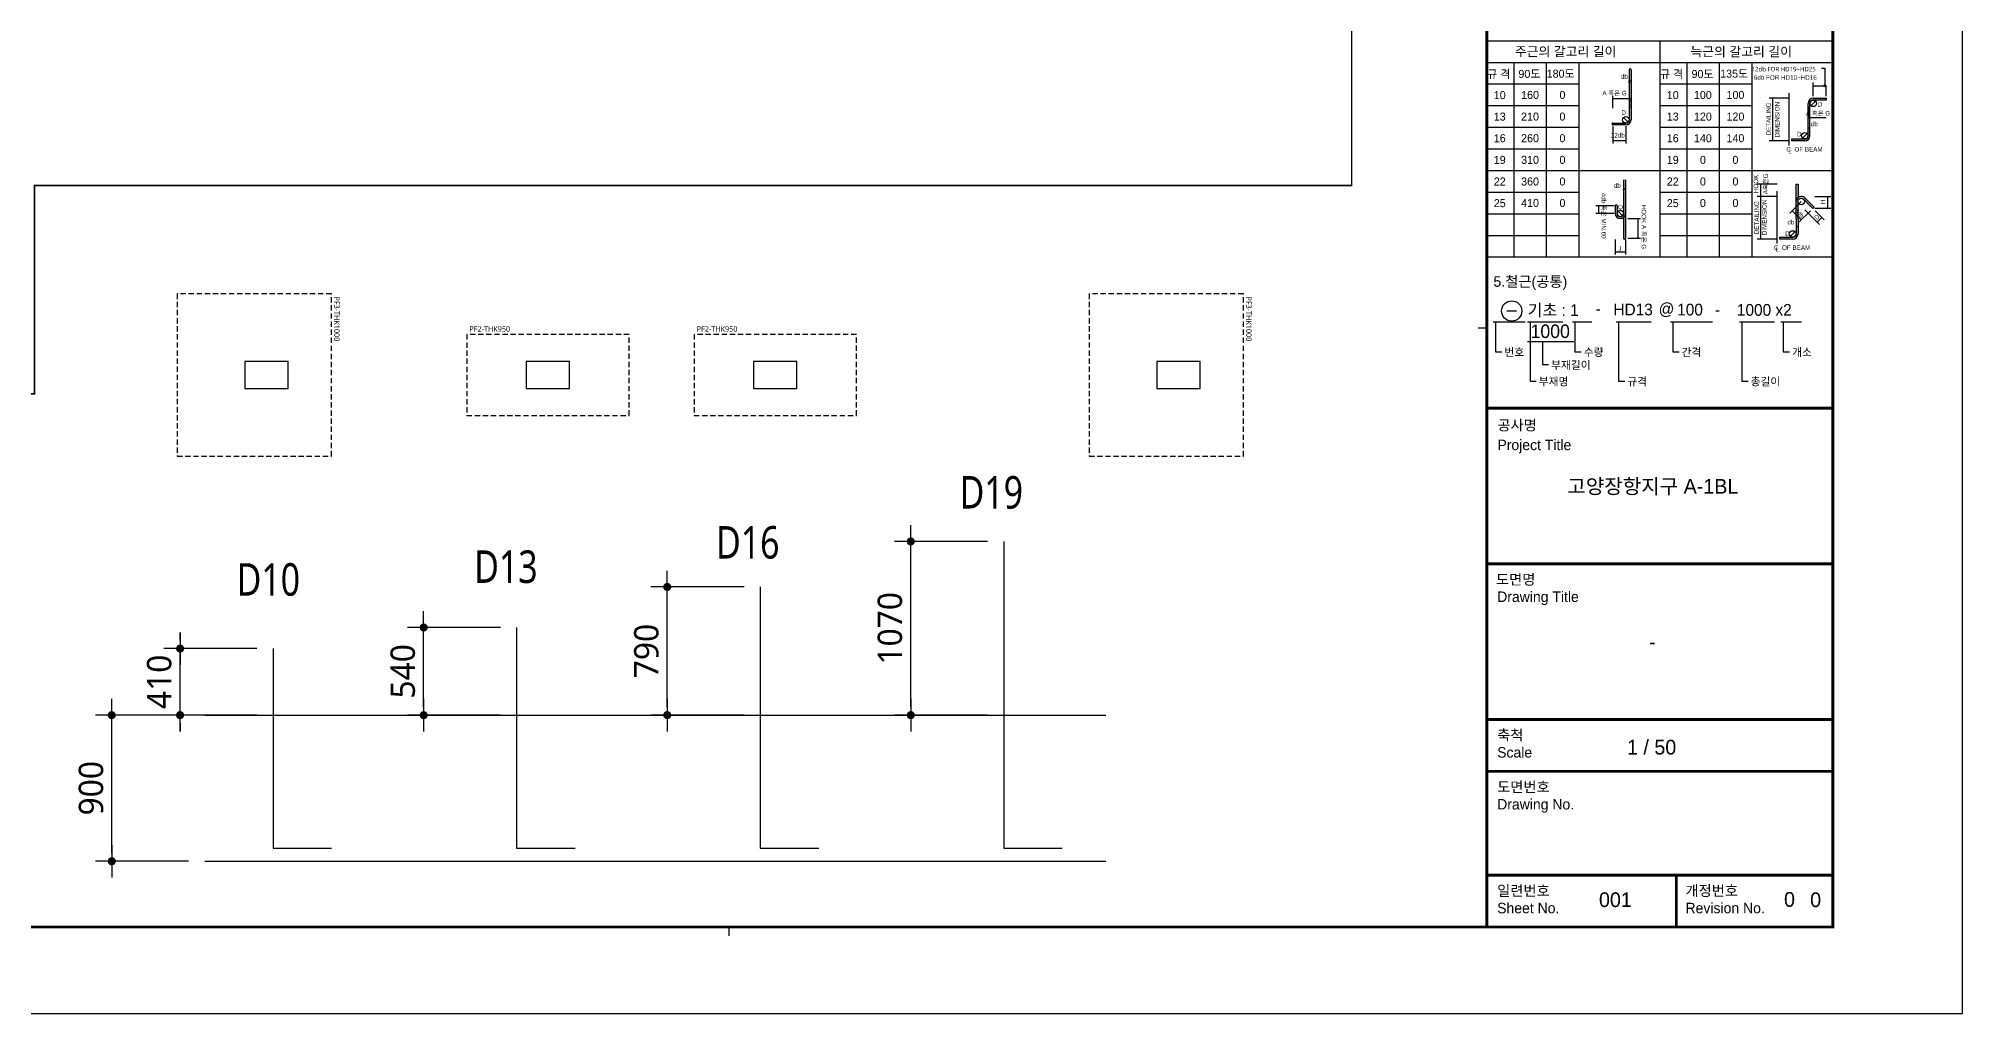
# Model space of a CAD drawing. Header units: millimetres. Extents: x 321717 to 696608, y -514806 to -16026.
# Drawn here: x 435915 to 471464, y -514806 to -496787 of the extents above; entities that cross this region are included whole.
import ezdxf
from ezdxf.enums import TextEntityAlignment as Align

# ---------------------------------------------------------------- set-up
doc = ezdxf.new("R2010")
doc.units = ezdxf.units.MM
doc.header["$LTSCALE"] = 65
doc.linetypes.add('XS-기초$0$HID', pattern=[2.3, 1.5, -0.8])
doc.layers.get('Defpoints').update_dxf_attribs({"color": 145})
for name, color, linetype in [('00-DM', 7, 'Continuous'), ('NAME-C', 1, 'Continuous'), ('NAME-F', 6, 'Continuous'), ('XS-기초$0$MAT', 3, 'XS-기초$0$HID'), ('XS-기초$0$PILE-P', 4, 'XS-기초$0$HID'), ('XS-기초$0$WALL', 11, 'Continuous'), ('기초꺽임', 7, 'Continuous')]:
    doc.layers.add(name, color=color, linetype=linetype)
doc.layers.add('XS-기초$0$DEFPOINT', color=144, linetype='Continuous', plot=False)
doc.layers.add('XTITLE', color=22, linetype='Continuous', lineweight=0)
doc.styles.add('APT-지하층평면$0$돋움', font='Dotum.ttf', dxfattribs={"width": 0.9, "bigfont": 'whgtxt.shx'})
doc.styles.add('ARIAL', font='malgun_0.ttf')
doc.styles.add('HYULL', font='Dotum.ttf')
doc.styles.add('XRebarSheet', font='HMKMRHD.TTF')
doc.styles.add('XS-기초$0$맑은고딕', font='malgun_0.ttf')
doc.styles.add('돋움', font='malgun_0.ttf')
doc.dimstyles.new('NDIM', dxfattribs={"dimtxt": 3, "dimasz": 1.5, "dimexe": 2, "dimexo": 2, "dimgap": 1, "dimtad": 1, "dimdec": 0, "dimdsep": 46, "dimlunit": 6, "dimtxsty": 'ARIAL', "dimblk": 'DOT', "dimcen": 1, "dimclrd": 256, "dimclre": 7, "dimclrt": 3, "dimadec": 0, "dimazin": 0, "dimtfac": 1, "dimtdec": 0, "dimtix": 1, "dimtmove": 2, "dimatfit": 3, "dimldrblk": 'DOT', "dimfxl": 8, "dimtvp": 1, "dimtolj": 1, "dimlwd": -1, "dimlwe": -1, "dimarcsym": 0})
doc.dimstyles.new('대치수-400', dxfattribs={"dimscale": 400, "dimtxt": 3, "dimasz": 1, "dimexe": 2, "dimexo": 2, "dimgap": 1, "dimtad": 1, "dimdec": 0, "dimdsep": 46, "dimtxsty": 'APT-지하층평면$0$돋움', "dimblk": 'APT-지하층평면$0$DOT', "dimcen": 0, "dimdle": 2, "dimclrd": 256, "dimclre": 256, "dimclrt": 3, "dimadec": 0, "dimazin": 2, "dimtfac": 1, "dimtdec": 0, "dimtix": 1, "dimtmove": 2, "dimatfit": 3, "dimldrblk": 'APT-지하층평면$0$DOT', "dimfxl": 1, "dimtvp": 1, "dimtolj": 1, "dimtzin": 0, "dimlwd": -1, "dimlwe": -1, "dimarcsym": 0})

# ---------------------------------------------------------------- blocks, each defined once
blk = doc.blocks.new('_Dot')
at = {"color": 0, "linetype": 'ByBlock', "lineweight": -2}
blk.add_line((-0.5, 0), (-1, 0), dxfattribs=at)
at = {"color": 0, "linetype": 'ByBlock', "const_width": 0.5}
blk.add_lwpolyline([(-0.25, 0, 1), (0.25, 0, 1)], format="xyb", close=True, dxfattribs=at)
blk = doc.blocks.new('*D118')
at = {"color": 7, "transparency": 16777216}
for p, q in [((80432, 20451), (80432, 20463)), ((80477, 20451), (80477, 20463))]:
    blk.add_line(p, q, dxfattribs=at)
at = {"transparency": 16777216}
blk.add_line((80433, 20461), (80475, 20461), dxfattribs=at)
at = {"layer": 'Defpoints', "color": 0, "transparency": 16777216}
for p in [(80432, 20449), (80477, 20461), (80477, 20449)]:
    blk.add_point(p, dxfattribs=at)
at = {"transparency": 16777216, "xscale": 1.5, "yscale": 1.5, "zscale": 1.5, "rotation": 180}
blk.add_blockref('_Dot', (80432, 20461), dxfattribs=at)
at = {"transparency": 16777216, "xscale": 1.5, "yscale": 1.5, "zscale": 1.5}
blk.add_blockref('_Dot', (80477, 20461), dxfattribs=at)
blk = doc.blocks.new('*D119')
at = {"color": 7, "transparency": 16777216}
for p, q in [((76172, 19024), (76172, 19045)), ((76217, 19024), (76217, 19045))]:
    blk.add_line(p, q, dxfattribs=at)
at = {"transparency": 16777216}
blk.add_line((76215, 19043), (76174, 19043), dxfattribs=at)
at = {"layer": 'Defpoints', "color": 0, "transparency": 16777216}
for p in [(76172, 19043), (76172, 19022), (76217, 19022)]:
    blk.add_point(p, dxfattribs=at)
at = {"transparency": 16777216, "xscale": 1.5, "yscale": 1.5, "zscale": 1.5, "rotation": 180}
blk.add_blockref('_Dot', (76172, 19043), dxfattribs=at)
at = {"transparency": 16777216, "xscale": 1.5, "yscale": 1.5, "zscale": 1.5}
blk.add_blockref('_Dot', (76217, 19043), dxfattribs=at)
blk = doc.blocks.new('*D120')
at = {"transparency": 16777216}
blk.add_line((80158, 18181), (80199, 18181), dxfattribs=at)
at = {"layer": 'Defpoints', "color": 0, "transparency": 16777216}
for p in [(80156, 18181), (80201, 18181), (80201, 18181)]:
    blk.add_point(p, dxfattribs=at)
at = {"transparency": 16777216, "xscale": 1.5, "yscale": 1.5, "zscale": 1.5, "rotation": 180}
blk.add_blockref('_Dot', (80156, 18181), dxfattribs=at)
at = {"transparency": 16777216, "xscale": 1.5, "yscale": 1.5, "zscale": 1.5}
blk.add_blockref('_Dot', (80201, 18181), dxfattribs=at)
blk = doc.blocks.new('XS-기초$0$PF3')
at = {"layer": 'XS-기초$0$MAT', "linetype": 'XS-기초$0$HID'}
blk.add_lwpolyline([(-1500, -1650), (1500, -1650), (1500, 1200), (-1500, 1200)], close=True, dxfattribs=at)
at = {"layer": 'XS-기초$0$DEFPOINT', "color": 1, "style": 'XS-기초$0$맑은고딕'}
blk.add_text('PF3-THK1000', height=100, dxfattribs=at).set_placement((-1450, 1300), align=Align.MIDDLE_LEFT)
blk = doc.blocks.new('XS-기초$0$PF2')
at = {"layer": 'XS-기초$0$MAT', "linetype": 'XS-기초$0$HID'}
blk.add_lwpolyline([(-1500, -750), (1500, -750), (1500, 750), (-1500, 750)], close=True, dxfattribs=at)
at = {"layer": 'XS-기초$0$DEFPOINT', "color": 1, "style": 'XS-기초$0$맑은고딕'}
blk.add_text('PF2-THK950', height=100, dxfattribs=at).set_placement((-1450, 850), align=Align.MIDDLE_LEFT)
blk = doc.blocks.new('asdraa')
at = {"layer": 'XS-기초$0$WALL', "color": 5}
for p, q in [((3886, 600), (3886, 100)), ((4686, 600), (3886, 600)), ((4686, 100), (4686, 600)), ((9086, 600), (9086, 100)), ((9886, 600), (9086, 600)), ((9886, 100), (9886, 600)), ((13286, 600), (13286, 100)), ((14086, 600), (13286, 600)), ((14086, 100), (14086, 600)), ((20736, 600), (20736, 100)), ((21536, 600), (20736, 600)), ((21536, 100), (21536, 600)), ((3886, 100), (4686, 100)), ((9086, 100), (9886, 100)), ((13286, 100), (14086, 100)), ((20736, 100), (21536, 100))]:
    blk.add_line(p, q, dxfattribs=at)
at = {"layer": '기초꺽임', "color": 1, "const_width": 30}
blk.add_lwpolyline([(-22289, 23621), (-22289, 0), (0, 0), (0, 3850), (24336, 3850), (24336, 23621)], dxfattribs=at)
at = {"layer": 'XS-기초$0$PILE-P', "rotation": 270}
for p in [(4286, 350), (21136, 350)]:
    blk.add_blockref('XS-기초$0$PF3', p, dxfattribs=at)
at = {"layer": 'XS-기초$0$PILE-P'}
for p in [(9486, 350), (13686, 350)]:
    blk.add_blockref('XS-기초$0$PF2', p, dxfattribs=at)
blk = doc.blocks.new('APT-지하층평면$0$DOT')
at = {"color": 0}
blk.add_line((-2, 0), (2, 0), dxfattribs=at)
at = {"color": 0, "linetype": 'ByBlock', "const_width": 0.5}
blk.add_lwpolyline([(-0.25, 0, 1), (0.25, 0, 1)], format="xyb", close=True, dxfattribs=at)
blk = doc.blocks.new('*D35')
at = {"layer": '00-DM', "transparency": 16777216}
for p, q in [((443114, -548748), (442541, -548748)), ((442641, -549598), (442641, -548798)), ((443114, -549648), (442541, -549648))]:
    blk.add_line(p, q, dxfattribs=at)
at = {"layer": 'Defpoints', "color": 0, "transparency": 16777216}
for p in [(442641, -548748), (443214, -548748), (443214, -549648)]:
    blk.add_point(p, dxfattribs=at)
at = {"layer": '00-DM', "transparency": 16777216, "xscale": 50, "yscale": 50, "zscale": 50}
for p, rotation in [((442641, -548748), 90), ((442641, -549648), 270)]:
    blk.add_blockref('APT-지하층평면$0$DOT', p, dxfattribs=dict(at, rotation=rotation))
at = {"layer": '00-DM', "color": 3, "transparency": 16777216, "insert": (442514, -549198), "char_height": 150, "attachment_point": 5, "rotation": 90, "style": '돋움'}
blk.add_mtext('\\A1;900', dxfattribs=at)
blk = doc.blocks.new('*D36')
at = {"layer": '00-DM', "transparency": 16777216}
for p, q in [((445035, -548208), (444462, -548208)), ((444562, -548698), (444562, -548258)), ((445035, -548748), (444462, -548748))]:
    blk.add_line(p, q, dxfattribs=at)
at = {"layer": 'Defpoints', "color": 0, "transparency": 16777216}
for p in [(444562, -548208), (445135, -548208), (445135, -548748)]:
    blk.add_point(p, dxfattribs=at)
at = {"layer": '00-DM', "transparency": 16777216, "xscale": 50, "yscale": 50, "zscale": 50}
for p, rotation in [((444562, -548208), 90), ((444562, -548748), 270)]:
    blk.add_blockref('APT-지하층평면$0$DOT', p, dxfattribs=dict(at, rotation=rotation))
at = {"layer": '00-DM', "color": 3, "transparency": 16777216, "insert": (444434, -548478), "char_height": 150, "attachment_point": 5, "rotation": 90, "style": '돋움'}
blk.add_mtext('\\A1;540', dxfattribs=at)
blk = doc.blocks.new('*D37')
at = {"layer": '00-DM', "transparency": 16777216}
for p, q in [((446535, -547958), (445962, -547958)), ((446062, -548698), (446062, -548008)), ((446535, -548748), (445962, -548748))]:
    blk.add_line(p, q, dxfattribs=at)
at = {"layer": 'Defpoints', "color": 0, "transparency": 16777216}
for p in [(446062, -547958), (446635, -547958), (446635, -548748)]:
    blk.add_point(p, dxfattribs=at)
at = {"layer": '00-DM', "transparency": 16777216, "xscale": 50, "yscale": 50, "zscale": 50}
for p, rotation in [((446062, -547958), 90), ((446062, -548748), 270)]:
    blk.add_blockref('APT-지하층평면$0$DOT', p, dxfattribs=dict(at, rotation=rotation))
at = {"layer": '00-DM', "color": 3, "transparency": 16777216, "insert": (445934, -548353), "char_height": 150, "attachment_point": 5, "rotation": 90, "style": '돋움'}
blk.add_mtext('\\A1;790', dxfattribs=at)
blk = doc.blocks.new('*D38')
at = {"layer": '00-DM', "transparency": 16777216}
for p, q in [((443062, -548288), (443062, -548238)), ((443535, -548338), (442962, -548338)), ((443062, -548748), (443062, -548338)), ((443535, -548748), (442962, -548748)), ((443062, -548798), (443062, -548848))]:
    blk.add_line(p, q, dxfattribs=at)
at = {"layer": 'Defpoints', "color": 0, "transparency": 16777216}
for p in [(443062, -548338), (443635, -548338), (443635, -548748)]:
    blk.add_point(p, dxfattribs=at)
at = {"layer": '00-DM', "transparency": 16777216, "xscale": 50, "yscale": 50, "zscale": 50}
for p, rotation in [((443062, -548338), 270), ((443062, -548748), 90)]:
    blk.add_blockref('APT-지하층평면$0$DOT', p, dxfattribs=dict(at, rotation=rotation))
at = {"layer": '00-DM', "color": 3, "transparency": 16777216, "insert": (442934, -548543), "char_height": 150, "attachment_point": 5, "rotation": 90, "style": '돋움'}
blk.add_mtext('\\A1;410', dxfattribs=at)
blk = doc.blocks.new('*D39')
at = {"layer": '00-DM', "transparency": 16777216}
for p, q in [((448035, -547678), (447462, -547678)), ((447562, -548698), (447562, -547728)), ((448035, -548748), (447462, -548748))]:
    blk.add_line(p, q, dxfattribs=at)
at = {"layer": 'Defpoints', "color": 0, "transparency": 16777216}
for p in [(447562, -547678), (448135, -547678), (448135, -548748)]:
    blk.add_point(p, dxfattribs=at)
at = {"layer": '00-DM', "transparency": 16777216, "xscale": 50, "yscale": 50, "zscale": 50}
for p, rotation in [((447562, -547678), 90), ((447562, -548748), 270)]:
    blk.add_blockref('APT-지하층평면$0$DOT', p, dxfattribs=dict(at, rotation=rotation))
at = {"layer": '00-DM', "color": 3, "transparency": 16777216, "insert": (447434, -548213), "char_height": 150, "attachment_point": 5, "rotation": 90, "style": '돋움'}
blk.add_mtext('\\A1;1070', dxfattribs=at)
blk = doc.blocks.new('dhs_sheet2e')
h = blk.add_hatch(color=256)
edge = h.paths.add_edge_path()
edge.add_line((76299, 21797), (76299, 20646.2))
edge.add_arc((76224.2, 20646.2), 74.7, -90, 0, ccw=False)
edge.add_line((76224.2, 20571.5), (75925.3, 20571.5))
edge.add_arc((75925.3, 20549.1), 22.4, 90, 270)
edge.add_line((75925.3, 20526.7), (76224.2, 20526.7))
edge.add_arc((76224.2, 20646.2), 119.6, 270, 360)
edge.add_line((76343.8, 20646.2), (76343.8, 21797))
edge.add_arc((76321.4, 21797), 22.4, 0, 180)
blk.add_hatch(color=256).paths.add_polyline_path([(80850.3, 21144.3), (80551.4, 21144.3, 0.4142136), (80431.9, 21024.7), (80431.9, 20621.2), (80431.9, 20277.5, -0.4142136), (80357.1, 20202.7), (80058.2, 20202.7), (80058.2, 20157.9), (80357.1, 20157.9, 0.4142136), (80476.7, 20277.5), (80476.7, 20621.2), (80476.7, 21024.7, -0.4142136), (80551.4, 21099.4), (80850.3, 21099.4)])
h = blk.add_hatch(color=256)
h.paths.add_polyline_path([(76216.8, 18481.2, -0.2277351), (76172, 18387.9), (76172, 17913.3, 1), (76216.8, 17913.3)])
h.paths.add_polyline_path([(76216.8, 19258.4, 1), (76172, 19258.4), (76172, 18481.2, -0.1833618), (76153.2, 18431.7, -0.6790836), (76150.1, 18423.9, -0.2067221), (76146.9, 18425.3, -0.6466922), (76022.6, 18481.2), (76022.6, 18660.6, 1), (75977.7, 18660.6), (75977.7, 18481.2, 1), (76216.8, 18481.2)])
h.paths.add_polyline_path([(76153.2, 18431.7, -0.0300135), (76146.9, 18425.3, 0.2067221), (76150.1, 18423.9, 0.6790836)], flags=17)
h = blk.add_hatch(color=256)
h.paths.add_polyline_path([(80200.9, 19160.1), (80156.1, 19160.1), (80156.1, 18756.6, -0.2277351), (80200.9, 18850)])
h.paths.add_polyline_path([(80156.1, 18756.6), (80156.1, 18353.1), (80156.1, 18009.4, -0.4142136), (80081.4, 17934.7), (79782.5, 17934.7), (79782.5, 17889.8), (80081.4, 17889.8, 0.4142136), (80200.9, 18009.4), (80200.9, 18353.1), (80200.9, 18756.6, -0.6681786), (80328.5, 18809.5), (80539.9, 18598.1), (80571.6, 18629.8), (80360.2, 18841.2, 0.6681786)])
at = {"color": 7, "ltscale": 2}
for p, q in [((73013.1, 22471.6), (81003.6, 22471.6)), ((77008.3, 22471.6), (77008.3, 17477.6)), ((73013.1, 21972.2), (81003.6, 21972.2)), ((73637.3, 21972.2), (73637.3, 17477.6)), ((74386.4, 21972.2), (74386.4, 17477.6)), ((75135.6, 21972.2), (75135.6, 17477.6)), ((77632.6, 21972.2), (77632.6, 17477.6)), ((78381.7, 21972.2), (78381.7, 17477.6)), ((79130.8, 21972.2), (79130.8, 17477.6)), ((73013.1, 21472.8), (75135.6, 21472.8)), ((77008.3, 21472.8), (79130.8, 21472.8)), ((75135.6, 19475.2), (77008.3, 19475.2)), ((79130.8, 19475.2), (81003.6, 19475.2)), ((73013.1, 17477.6), (81003.6, 17477.6))]:
    blk.add_line(p, q, dxfattribs=at)
for p, q in [((76299, 21797), (76299, 20646.2)), ((76343.8, 21797), (76343.8, 20646.2)), ((80742.8, 21835.3), (80817.5, 21835.3)), ((80817.5, 21835.3), (80817.5, 21432.5)), ((80553.3, 21432.5), (80848.4, 21432.5)), ((79607.9, 21142.4), (79607.9, 20159.8)), ((80431.9, 20277.5), (80431.9, 21024.7)), ((80476.7, 20277.5), (80476.7, 21024.7)), ((80498.6, 20971.9), (80604.3, 21077.5)), ((80551.4, 21144.3), (80850.3, 21144.3)), ((80850.3, 21099.4), (80551.4, 21099.4)), ((80850.3, 21144.3), (80850.3, 21099.4)), ((75925.3, 20571.5), (76224.2, 20571.5)), ((76224.2, 20526.7), (75925.3, 20526.7)), ((76277.1, 20593.4), (76171.4, 20699.1)), ((80835.3, 20687.8), (80431.9, 20687.8)), ((80058.2, 20202.7), (80357.1, 20202.7)), ((80058.2, 20157.9), (80058.2, 20202.7)), ((80357.1, 20157.9), (80058.2, 20157.9)), ((80304.3, 20224.6), (80410, 20330.3)), ((76172, 19258.4), (76172, 18481.2)), ((76216.8, 19258.4), (76216.8, 18481.2)), ((79332.2, 19158.3), (79332.2, 18878.1)), ((79332.2, 18874.3), (79332.2, 17887.4)), ((80156.1, 18353.1), (80156.1, 18756.6)), ((80200.9, 18353.1), (80200.9, 18756.6)), ((80328.5, 18809.5), (80539.9, 18598.1)), ((80360.2, 18841.2), (80571.6, 18629.8)), ((80883.4, 18874.3), (80883.4, 18609.1)), ((75592.1, 18659.1), (75592.1, 18482.7)), ((75977.7, 18660.6), (75977.7, 18481.2)), ((76022.6, 18660.6), (76022.6, 18481.2)), ((76150.1, 18428.4), (76044.4, 18534.1)), ((76502.4, 18360.2), (76502.4, 17914.8)), ((80065.6, 18544), (80274.3, 18335.3)), ((80156.1, 18353.1), (80156.1, 18009.4)), ((80200.9, 18353.1), (80200.9, 18009.4)), ((80357.7, 18568.9), (80698.5, 18228.1)), ((80539.9, 18598.1), (80571.6, 18629.8)), ((80749.9, 18385.4), (80646.9, 18282.4)), ((79782.5, 17889.8), (79782.5, 17934.7)), ((79782.5, 17934.7), (80081.4, 17934.7)), ((80081.4, 17889.8), (79782.5, 17889.8)), ((80028.6, 17956.6), (80134.2, 18062.2)), ((76215.3, 17590.4), (75979.2, 17590.4))]:
    blk.add_line(p, q)
at = {"color": 1}
for p, q in [((76299, 21501), (76299, 21548.4)), ((76342.3, 21546.4), (76300.5, 21546.4)), ((76343.8, 21501), (76343.8, 21548.4)), ((75925.3, 20916), (75925.3, 21199.6)), ((75926.8, 21139.7), (76342.3, 21139.7)), ((75925.3, 20500.1), (75925.3, 20098.9)), ((76224.2, 20500.1), (76224.2, 20098.9)), ((76222.7, 20158.9), (75926.8, 20158.9))]:
    blk.add_line(p, q, dxfattribs=at)
at = {"color": 7}
for p, q in [((80551.4, 21191.6), (80551.4, 21507.4)), ((80850.3, 21191.6), (80850.3, 21435)), ((76343.8, 20916), (76343.8, 21141.7)), ((79996, 21144.3), (79533, 21144.3)), ((80431.9, 20947.5), (80431.9, 20685.3)), ((79996, 20157.9), (79533, 20157.9)), ((79720.2, 19160.1), (79257.5, 19160.1)), ((79720.2, 18876.2), (79257.5, 18876.2)), ((79720.2, 18876.2), (79257.5, 18876.2)), ((80273.9, 18754.9), (80011.4, 18492.3)), ((80591.1, 18876.2), (80958.3, 18876.2)), ((75953.1, 18660.6), (75532.2, 18660.6)), ((75953.1, 18481.2), (75532.2, 18481.2)), ((76270.6, 18361.7), (76562.3, 18361.7)), ((80485.3, 18543.5), (80222.7, 18281)), ((80488.8, 18437.8), (80698.5, 18228.1)), ((80591.1, 18607.2), (80958.3, 18607.2)), ((80594.5, 18543.5), (80804.2, 18333.8)), ((75977.7, 17876.9), (75977.7, 17530.5)), ((76216.8, 17876.9), (76216.8, 17530.5)), ((76270.6, 17913.3), (76562.3, 17913.3)), ((79720.2, 17885.5), (79257.5, 17885.5)), ((73477.6, 16230.5), (73697, 16230.5)), ((73013.1, 15831.2), (72813.3, 15831.2)), ((55508.9, 1997.6), (55508.9, 1797.9))]:
    blk.add_line(p, q, dxfattribs=at)
at = {"linetype": 'Continuous'}
for p, q in [((79998.5, 20053.3), (79998.5, 21263.8)), ((79722.7, 17785.2), (79722.7, 18995.8))]:
    blk.add_line(p, q, dxfattribs=at)
at = {"color": 4}
for p, q in [((80156.1, 19160.1), (80200.9, 19160.1)), ((80156.1, 18756.6), (80156.1, 19160.1)), ((80200.9, 19160.1), (80200.9, 18850)), ((76172, 18387.9), (76172, 17913.3)), ((76216.8, 18481.2), (76216.8, 17913.3))]:
    blk.add_line(p, q, dxfattribs=at)
at = {"color": 1, "ltscale": 2}
for p, q in [((73160.8, 15979.6), (73897.2, 15979.6)), ((73217.3, 15979.6), (73217.3, 15288.3)), ((73955, 15979.6), (74769.1, 15979.6)), ((74011.5, 15979.6), (74011.5, 14611.4)), ((74992, 15979.6), (75438.1, 15979.6)), ((75048.5, 15979.6), (75048.5, 15288.3)), ((75998.4, 15979.6), (76812.5, 15979.6)), ((76054.9, 15979.6), (76054.9, 14611.4)), ((77253.2, 15979.6), (78222.3, 15979.6)), ((77309.7, 15979.6), (77309.7, 15288.3)), ((78846.9, 15979.6), (79661, 15979.6)), ((78903.4, 15979.6), (78903.4, 14611.4)), ((79804.8, 15979.6), (80281.2, 15979.6)), ((79861.3, 15979.6), (79861.3, 15288.3)), ((73217.3, 15288.3), (73361.3, 15288.3)), ((73955, 15525.5), (75020.4, 15525.5)), ((74296, 15525.5), (74296, 14991.1)), ((75048.5, 15288.3), (75192.5, 15288.3)), ((77309.7, 15288.3), (77453.7, 15288.3)), ((79861.3, 15288.3), (80005.3, 15288.3)), ((74296, 14991.1), (74440, 14991.1)), ((74011.5, 14611.4), (74155.5, 14611.4)), ((76054.9, 14611.4), (76198.9, 14611.4)), ((78903.4, 14611.4), (79047.4, 14611.4))]:
    blk.add_line(p, q, dxfattribs=at)
at = {"color": 30}
for p, q in [((73013.1, 6791.9), (81003.6, 6791.9)), ((73013.1, 5593.3), (81003.6, 5593.3)), ((73013.1, 3196.2), (81003.6, 3196.2))]:
    blk.add_line(p, q, dxfattribs=at)
at = {"color": 7}
blk.add_lwpolyline([(84000, 0), (84000, 59329.4), (0, 59329.4), (0, 0)], close=True, dxfattribs=at)
at = {"color": 30, "const_width": 64.9}
blk.add_lwpolyline([(81003.6, 57331.7), (2996.4, 57331.7), (2996.4, 1997.6), (81003.6, 1997.6)], close=True, dxfattribs=at)
for points in [[(73013.1, 1997.6), (73013.1, 57331.7)], [(73013.1, 13983.4), (81003.6, 13983.4)], [(73013.1, 10387.6), (81003.6, 10387.6)], [(73013.1, 6791.9), (81003.6, 6791.9)], [(73013.1, 5593.3), (81003.6, 5593.3)], [(73013.1, 3196.2), (81003.6, 3196.2)], [(77390.2, 1997.6), (77390.2, 3196.2)]]:
    blk.add_lwpolyline(points, dxfattribs=at)
at = {"color": 1, "ltscale": 2, "const_width": 1.87}
for points in [[(79725.1, 2916.8), (79725.1, 2355), (80286.9, 2355), (80286.9, 2916.8), (79725.1, 2916.8)], [(80321.3, 2916.8), (80321.3, 2355), (80883.1, 2355), (80883.1, 2916.8), (80321.3, 2916.8)]]:
    blk.add_lwpolyline(points, dxfattribs=at)
for centre, radius in [((80817.5, 21432.5), 22.4), ((80817.5, 21432.5), 11.2), ((80551.4, 21024.7), 74.7), ((80498.6, 20971.9), 4.48), ((80604.3, 21077.5), 4.48), ((76171.4, 20699.1), 4.48), ((76277.1, 20593.4), 4.48), ((80357.1, 20277.5), 74.7), ((80304.3, 20224.6), 4.48), ((80410, 20330.3), 4.48), ((80275.7, 18756.6), 74.7), ((76044.4, 18534.1), 4.48), ((76150.1, 18428.4), 4.48), ((80081.4, 18009.4), 74.7), ((80028.6, 17956.6), 4.48), ((80134.2, 18062.2), 4.48)]:
    blk.add_circle(centre, radius)
at = {"color": 4}
for centre in [(76224.2, 20646.2), (76097.3, 18481.2)]:
    blk.add_circle(centre, 74.7, dxfattribs=at)
at = {"color": 7, "linetype": 'Continuous'}
blk.add_circle((73588.4, 16228.7), 234.1, dxfattribs=at).dxf.unprotected_set("ltscale", 0)
for centre, radius, start, end in [((76321.4, 21797), 22.4, 0, 180), ((80551.4, 21024.7), 119.6, 90, 180), ((80551.4, 21024.7), 74.7, 90, 180), ((75925.3, 20549.1), 22.4, 90, 270), ((76224.2, 20646.2), 119.6, 270, 0), ((76224.2, 20646.2), 74.7, 270, 0), ((80357.1, 20277.5), 74.7, 270, 0), ((80357.1, 20277.5), 119.6, 270, 0), ((76000.1, 18660.6), 22.4, 0, 180), ((80275.7, 18756.6), 119.6, 45, 180), ((76097.3, 18481.2), 119.6, 180, 0), ((76097.3, 18481.2), 74.7, 180, 0), ((80081.4, 18009.4), 119.6, 270, 0), ((80081.4, 18009.4), 74.7, 270, 0)]:
    blk.add_arc(centre, radius, start, end)
at = {"color": 4}
blk.add_arc((76194.4, 17913.3), 22.4, 180, 0, dxfattribs=at)
at = {"color": 1, "rotation": 180}
for p, xscale, yscale, zscale in [((76299, 21546.4), 1.5, 1.5, 1.5), ((75925.3, 21139.7), 11.98573127229489, 11.98573127229489, 11.98573127229489), ((75925.3, 20158.9), 11.98573127229489, 11.98573127229489, 11.98573127229489)]:
    blk.add_blockref('_Dot', p, dxfattribs=dict(at, xscale=xscale, yscale=yscale, zscale=zscale))
at = {"color": 1}
for p, xscale, yscale, zscale in [((76343.8, 21546.4), 1.5, 1.5, 1.5), ((76343.8, 21139.7), 1.498216409036861, 1.498216409036861, 1.498216409036861), ((76224.2, 20158.9), 11.98573127229489, 11.98573127229489, 11.98573127229489)]:
    blk.add_blockref('_Dot', p, dxfattribs=dict(at, xscale=xscale, yscale=yscale, zscale=zscale))
for p, xscale, yscale, zscale, rotation in [((80551.4, 21432.5), 14.98216409036861, 14.98216409036861, 14.98216409036861, 180), ((79607.9, 21144.3), 14.98216409036861, 14.98216409036861, 14.98216409036861, 90), ((80431.9, 20687.8), 14.98216409036861, 14.98216409036861, 14.98216409036861, 180), ((79607.9, 20157.9), 14.98216409036861, 14.98216409036861, 14.98216409036861, 270), ((79332.2, 19160.1), 14.98216409036861, 14.98216409036861, 14.98216409036861, 90), ((75592.1, 18660.6), 11.98573127229489, 11.98573127229489, 11.98573127229489, 90), ((79332.2, 18876.2), 14.98216409036861, 14.98216409036861, 14.98216409036861, 90), ((79332.2, 18876.2), 1.872770511296076, 1.872770511296076, 1.872770511296076, 270), ((80883.4, 18876.2), 14.98216409036861, 14.98216409036861, 14.98216409036861, 90), ((75592.1, 18481.2), 11.98573127229489, 11.98573127229489, 11.98573127229489, 270), ((76502.4, 18361.7), 11.98573127229489, 11.98573127229489, 11.98573127229489, 90), ((80064, 18545), 14.98216409036862, 14.98216409036862, 14.98216409036862, 135.0000000000825), ((80275.7, 18333.9), 14.98216409036862, 14.98216409036862, 14.98216409036862, 315.0000000000825), ((80645.5, 18281.1), 14.98216409036861, 14.98216409036861, 14.98216409036861, 225.0000000002524), ((80751.2, 18386.8), 14.98216409036861, 14.98216409036861, 14.98216409036861, 45.00000000025246), ((80883.4, 18607.2), 14.98216409036861, 14.98216409036861, 14.98216409036861, 270), ((76502.4, 17913.3), 11.98573127229489, 11.98573127229489, 11.98573127229489, 270), ((79332.2, 17885.5), 14.98216409036861, 14.98216409036861, 14.98216409036861, 270), ((75977.7, 17590.4), 11.98573127229489, 11.98573127229489, 11.98573127229489, 180)]:
    blk.add_blockref('_Dot', p, dxfattribs=dict(xscale=xscale, yscale=yscale, zscale=zscale, rotation=rotation))
for p, xscale, yscale, zscale in [((80850.3, 21432.5), 1.872770511296076, 1.872770511296076, 1.872770511296076), ((80850.3, 20687.8), 14.98216409036861, 14.98216409036861, 14.98216409036861), ((76216.8, 17590.4), 11.98573127229489, 11.98573127229489, 11.98573127229489)]:
    blk.add_blockref('_Dot', p, dxfattribs=dict(xscale=xscale, yscale=yscale, zscale=zscale))
at = {"color": 3}
for s, height, style, p in [('주근의 갈고리 길이', 217.47, 'XRebarSheet', (73661.6, 22115.7)), ('늑근의 갈고리 길이', 217.47, 'XRebarSheet', (77716.4, 22111.4)), ('규 격', 184.85, 'XRebarSheet', (73024.7, 21609.3)), ('90도', 184.85, 'XRebarSheet', (73743.9, 21612.7)), ('180도', 184.85, 'XRebarSheet', (74396.5, 21618.3)), ('규 격', 184.85, 'XRebarSheet', (77015.8, 21609.3)), ('90도', 184.85, 'XRebarSheet', (77741.9, 21610.8)), ('135도', 184.85, 'XRebarSheet', (78402.8, 21618.5)), ('기초 : 1', 271.84, 'HYULL', (73958.2, 16112.5)), ('-', 271.8, 'HYULL', (75524.6, 16143.6)), ('HD13', 271.84, 'HYULL', (75937.6, 16126.4)), ('@', 271.8, 'HYULL', (76981.9, 16143.6)), ('100', 271.84, 'HYULL', (77410.5, 16124.9)), ('-', 271.8, 'HYULL', (78283.3, 16120.3)), ('1000 x2', 271.84, 'HYULL', (78789.8, 16118.6)), ('번호', 181.22, 'XRebarSheet', (73421.4, 15184.8)), ('수량', 181.22, 'XRebarSheet', (75252.6, 15184.8)), ('간격', 181.22, 'XRebarSheet', (77513.8, 15184.8)), ('개소', 181.22, 'XRebarSheet', (80065.4, 15184.8)), ('부재명', 181.22, 'XRebarSheet', (74215.6, 14507.8)), ('부재길이', 181.22, 'XRebarSheet', (74500.1, 14887.6)), ('규격', 181.22, 'XRebarSheet', (76259, 14507.8)), ('총길이', 181.22, 'XRebarSheet', (79107.5, 14507.8))]:
    blk.add_text(s, height=height, dxfattribs=dict(at, style=style)).set_placement(p)
for s, height, style, p in [('12db FOR HD19~HD25', 104.875, 'ARIAL', (79128.8, 21763.4)), ('A 혹은 G', 104.88, 'HYULL', (75682.6, 21210.1)), ('db', 104.88, 'HYULL', (76110.6, 21591.3)), ('6db FOR HD10~HD16', 104.875, 'HYULL', (79181.1, 21570.1)), ('D', 104.9, 'HYULL', (80656, 20944.7)), ('D', 104.9, 'HYULL', (76121.8, 20758.8)), ('A 혹은 G', 104.88, 'HYULL', (80384, 20740.7)), ('db', 104.88, 'HYULL', (80494.6, 20497.1)), ('12db', 104.88, 'HYULL', (75877.3, 20236.3)), ('C  OF BEAM', 104.88, 'HYULL', (79933.3, 19912.7)), ('D', 104.9, 'HYULL', (80177.8, 20262.8)), ('L', 104.9, 'HYULL', (79978.2, 19870.3)), ('db', 104.88, 'HYULL', (75947.2, 19073.7)), ('db', 104.88, 'HYULL', (79955.9, 18229.1)), ('D', 104.9, 'HYULL', (79902.1, 17964.6)), ('J', 104.9, 'HYULL', (76052.4, 17620.3)), ('C  OF BEAM', 104.88, 'HYULL', (79646.6, 17640.3)), ('L', 104.9, 'HYULL', (79691.4, 17597.9))]:
    blk.add_text(s, height=height, dxfattribs=dict(style=style)).set_placement(p)
at = {"style": 'HYULL'}
for s, height, rotation, p in [('DETAILING', 104.88, 90, (79572.8, 20283)), ('DIMENSION', 104.88, 90, (79773.2, 20238.9)), ('HOOK', 104.88, 90, (79280.6, 18949.8)), ('A혹은G', 104.88, 90, (79503.2, 18925.5)), ('4db 혹은 MIN.60', 104.875, 270, (75662.8, 18959.9)), ('D', 104.9, 270, (76045.4, 18676.8)), ('HOOK A 혹은 G', 104.875, 270, (76588.8, 18683)), ('DETAILING', 104.88, 90, (79297.1, 18001.8)), ('DIMENSION', 104.88, 90, (79475.3, 17979.8)), ('H', 104.9, 90, (80828.6, 18696.9))]:
    blk.add_text(s, height=height, rotation=rotation, dxfattribs=at).set_placement(p)
at = {"style": 'HYULL', "width": 0.8}
for s, height, rotation, p in [('6db', 104.88, 315, (80113.5, 18528.3)), ('D', 104.9, 45, (80638.1, 18324.3))]:
    blk.add_text(s, height=height, rotation=rotation, dxfattribs=at).set_placement(p)
at = {"color": 7, "style": 'XRebarSheet'}
blk.add_text('5.철근(공통)', height=242.71, dxfattribs=at).set_placement((73167, 16788))
at = {"color": 3, "linetype": 'Continuous', "style": 'HYULL'}
e = blk.add_text('1000', height=312.13, dxfattribs=at)
e.set_placement((74023.5, 15760.5), align=Align.MIDDLE_LEFT)
e.dxf.unprotected_set("ltscale", 0)
at = {"color": 7, "style": 'XRebarSheet'}
for s, height, p in [('공사명', 241.63, (73259, 13591.6)), ('Project Title', 241.632, (73259, 13135.1)), ('도면명', 241.63, (73225, 10028.1)), ('Drawing Title', 241.632, (73252.8, 9628.5)), ('축척', 241.63, (73252.8, 6432.3)), ('Scale', 241.63, (73252.8, 6032.8)), ('도면번호', 241.63, (73252.8, 5233.8)), ('Drawing No.', 241.632, (73252.8, 4834.2)), ('일련번호', 241.63, (73252.8, 2836.6)), ('개정번호', 241.63, (77602.3, 2836.6)), ('Sheet No.', 241.63, (73252.8, 2437.1)), ('Revision No.', 241.632, (77602.3, 2437.1))]:
    blk.add_text(s, height=height, dxfattribs=at).set_placement(p, align=Align.MIDDLE_LEFT)
for base, p1, p2, picture, middle in [((80476.7, 20461.4), (80431.9, 20449.3), (80476.7, 20449.3), '*D118', (80454.3, 20461.4)), ((76172, 19043.3), (76216.8, 19021.8), (76172, 19021.8), '*D119', (76194.4, 19043.3)), ((80200.9, 18181.3), (80156.1, 18181.3), (80200.9, 18181.3), '*D120', (80178.5, 18181.3))]:
    dim = blk.add_linear_dim(base=base, p1=p1, p2=p2, text=' ', dimstyle='NDIM')
    dim.commit()
    dim.dimension.update_dxf_attribs({"geometry": picture, "text_midpoint": middle})
blk = doc.blocks.new('zdfhdthasthw')
at = {"color": 7, "ltscale": 2}
for p, q in [((18253, 5243), (18784, 5243)), ((19252, 5243), (19783, 5243)), ((18253, 5118), (18784, 5118)), ((19252, 5118), (19783, 5118)), ((18253, 4994), (18784, 4994)), ((19252, 4994), (19783, 4994)), ((18253, 4869), (18784, 4869)), ((19252, 4869), (19783, 4869)), ((18253, 4744), (18784, 4744)), ((19252, 4744), (19783, 4744)), ((18253, 4619), (18784, 4619)), ((19252, 4619), (19783, 4619)), ((18253, 4494), (18784, 4494)), ((19252, 4494), (19783, 4494))]:
    blk.add_line(p, q, dxfattribs=at)
at = {"color": 255, "xscale": 0.25, "yscale": 0.25, "zscale": 0.25}
blk.add_blockref('dhs_sheet2e', (0, 0), dxfattribs=at)
at = {"color": 3, "style": 'XRebarSheet'}
for s, p in [('10', (18328, 5304)), ('160', (18503, 5305)), ('0', (18690, 5305)), ('10', (19327, 5304)), ('100', (19501, 5305)), ('100', (19689, 5305)), ('13', (18328, 5180)), ('210', (18503, 5180)), ('0', (18690, 5180)), ('13', (19327, 5180)), ('120', (19501, 5180)), ('120', (19689, 5180)), ('16', (18328, 5055)), ('260', (18503, 5055)), ('0', (18690, 5055)), ('16', (19327, 5055)), ('140', (19501, 5055)), ('140', (19689, 5055)), ('19', (18328, 4930)), ('310', (18503, 4930)), ('0', (18690, 4930)), ('19', (19327, 4930)), ('0', (19501, 4930)), ('0', (19689, 4930)), ('22', (18328, 4805)), ('360', (18503, 4805)), ('0', (18690, 4805)), ('22', (19327, 4805)), ('0', (19501, 4805)), ('0', (19689, 4805)), ('25', (18328, 4680)), ('410', (18503, 4681)), ('0', (18690, 4681)), ('25', (19327, 4680)), ('0', (19501, 4681)), ('0', (19689, 4681))]:
    blk.add_text(s, height=46.2, dxfattribs=at).set_placement(p, align=Align.MIDDLE_CENTER)
for s, p in [('고양장항지구 A-1BL', (19212, 3046)), ('-', (19209, 2147)), ('1 / 50', (19205, 1540)), ('0', (20001, 659)), ('0', (20152, 657))]:
    blk.add_text(s, height=85, dxfattribs=at).set_placement(p, align=Align.MIDDLE)
blk.add_text('001', height=84.9, dxfattribs=at).set_placement((18901, 615))
blk = doc.blocks.new('ZSBDBAEDT')
for points in [[(1500, 1085), (1500, -805), (1860, -805)], [(0, 805), (0, -805), (360, -805)], [(-1500, 555), (-1500, -805), (-1140, -805)], [(-3000, 425), (-3000, -805), (-2640, -805)]]:
    blk.add_lwpolyline(points)
at = {"color": 5}
for points in [[(-3420.5, 15), (2128.5, 15)], [(-3420.5, -885), (2128.5, -885)]]:
    blk.add_lwpolyline(points, dxfattribs=at)
at = {"layer": 'XTITLE', "color": 2, "style": '돋움', "width": 0.8}
for s, p in [('D19', (1228.2, 1387.9)), ('D16', (-271.8, 1079.5)), ('D10', (-3224.4, 851)), ('D13', (-1761.4, 929.9))]:
    blk.add_text(s, height=200, dxfattribs=at).set_placement(p, align=Align.MIDDLE_LEFT)
at = {"layer": '00-DM'}
for base, p1, p2, picture, middle in [((926.9, 1085), (1500, 15), (1500, 1085), '*D39', (798.9, 550)), ((-573.1, 805), (0, 15), (0, 805), '*D37', (-700.6, 410)), ((-2073.1, 555), (-1500, 15), (-1500, 555), '*D36', (-2200.6, 285)), ((-3573.1, 425), (-3000, 15), (-3000, 425), '*D38', (-3701.1, 220)), ((-3993.6, 15), (-3420.5, -885), (-3420.5, 15), '*D35', (-4121.1, -435))]:
    dim = blk.add_linear_dim(base=base, p1=p1, p2=p2, angle=90, dimstyle='대치수-400', override={"dimscale": 50, "dimtxsty": '돋움', "dimtmove": 0}, dxfattribs=at)
    dim.commit()
    dim.dimension.update_dxf_attribs({"geometry": picture, "text_midpoint": middle, "insert": (-446634.7, 548763.2)})

msp = doc.modelspace()

# ---------------------------------------------------------------- block references
at = {"xscale": 3.199999993837976, "yscale": 3.199999993837976, "zscale": 3.199999993837976}
msp.add_blockref('zdfhdthasthw', (404263.6, -514806.5), dxfattribs=at)
at = {"layer": 'NAME-C', "xscale": 3, "yscale": 3, "zscale": 3}
msp.add_blockref('ZSBDBAEDT', (449249.9, -509338.1), dxfattribs=at)
at = {"layer": 'NAME-F'}
msp.add_blockref('asdraa', (435841.3, -503355.8), dxfattribs=at)

doc.saveas('drawing.dxf')
